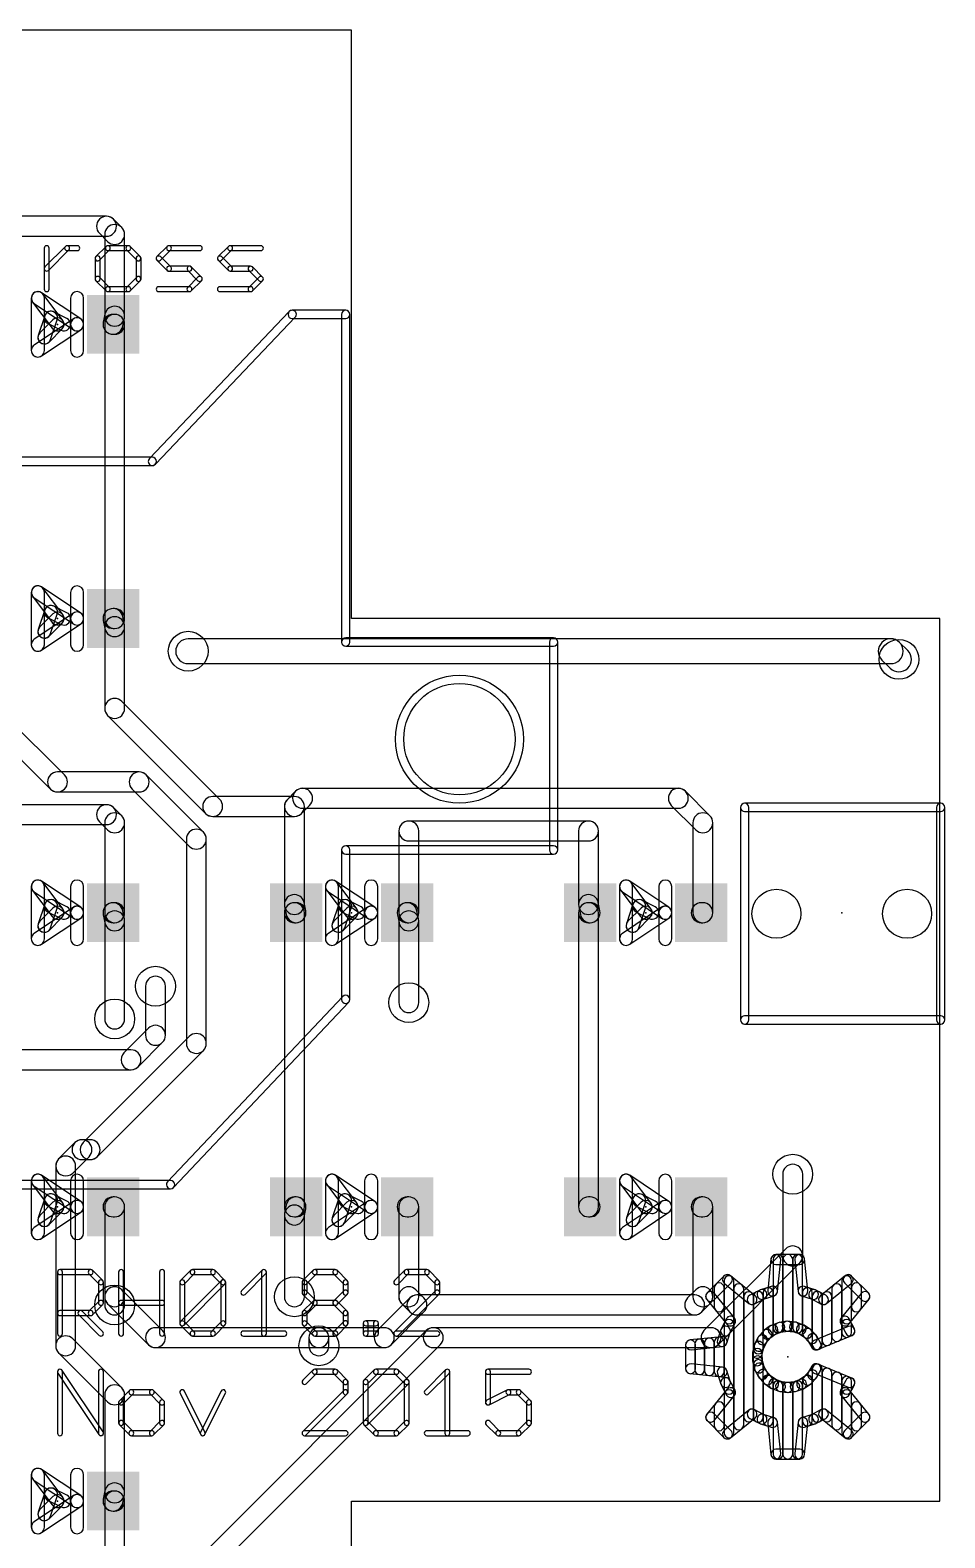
# Model space of a CAD drawing. Extents: x 1.5 to 33.1, y 0.5 to 50.
# Drawn here: x 19.08 to 33.08, y 26.94 to 50 of the extents above; entities that cross this region are included whole.
import ezdxf

# ---------------------------------------------------------------- set-up
doc = ezdxf.new("R2010")
doc.units = 0
for name, color, linetype in [('16', 175, 'CONTINUOUS'), ('18', 82, 'CONTINUOUS'), ('20', 7, 'CONTINUOUS'), ('21', 251, 'CONTINUOUS'), ('22', 2, 'CONTINUOUS'), ('23', 7, 'CONTINUOUS'), ('24', 7, 'CONTINUOUS'), ('25', 253, 'CONTINUOUS')]:
    doc.layers.add(name, color=color, linetype=linetype)

# ---------------------------------------------------------------- blocks, each defined once
blk = doc.blocks.new('RECT')
blk.add_solid([(-0.5, -0.5), (0.5, -0.5), (-0.5, 0.5), (0.5, 0.5)])
blk = doc.blocks.new('ROUNDV')
blk.add_circle((0, 0), 0.5)

msp = doc.modelspace()

# ---------------------------------------------------------------- linework, layer by layer
at = {"layer": '16'}
for points in [[(20.25, 47.1524), (16, 47.1524, 1), (16, 46.8476), (20.25, 46.8476, 1)], [(20.4828, 46.9828), (20.3578, 47.1078, 1), (20.1422, 46.8922), (20.2672, 46.7672, 1)], [(20.5274, 45.625), (20.5274, 46.875, 1), (20.2226, 46.875), (20.2226, 45.625, 1)], [(20.2256, 45.6549), (20.2006, 45.5299, 1), (20.4994, 45.4701), (20.5244, 45.5951, 1)], [(20.375, 45.6524), (20.35, 45.6524, 1), (20.35, 45.3476), (20.375, 45.3476, 1)], [(20.2226, 45.5), (20.2226, 41, 1), (20.5274, 41), (20.5274, 45.5, 1)], [(20.375, 41.1524), (20.35, 41.1524, 1), (20.35, 40.8476), (20.375, 40.8476, 1)], [(20.5244, 40.9049), (20.4994, 41.0299, 1), (20.2006, 40.9701), (20.2256, 40.8451, 1)], [(20.5274, 39.625), (20.5274, 40.875, 1), (20.2226, 40.875), (20.2226, 39.625, 1)], [(21.5, 40.3095), (32.25, 40.3095, 1), (32.25, 40.6905), (21.5, 40.6905, 1)], [(32.1153, 40.3653), (32.2403, 40.2403, 1), (32.5097, 40.5097), (32.3847, 40.6347, 1)], [(21.9828, 38.2328), (20.4828, 39.7328, 1), (20.2672, 39.5172), (21.7672, 38.0172, 1)], [(19.6078, 38.6078), (18.7328, 39.4828, 1), (18.5172, 39.2672), (19.3922, 38.3922, 1)], [(20.75, 38.6524), (19.5, 38.6524, 1), (19.5, 38.3476), (20.75, 38.3476, 1)], [(21.7328, 37.7328), (20.8578, 38.6078, 1), (20.6422, 38.3922), (21.5172, 37.5172, 1)], [(23.2328, 38.0172), (23.3578, 38.1422, 1), (23.1422, 38.3578), (23.0172, 38.2328, 1)], [(23.25, 38.0976), (29, 38.0976, 1), (29, 38.4024), (23.25, 38.4024, 1)], [(28.8922, 38.1422), (29.2672, 37.7672, 1), (29.4828, 37.9828), (29.1078, 38.3578, 1)], [(20.25, 38.1524), (16, 38.1524, 1), (16, 37.8476), (20.25, 37.8476, 1)], [(20.4828, 37.9828), (20.3578, 38.1078, 1), (20.1422, 37.8922), (20.2672, 37.7672, 1)], [(23.125, 38.2774), (21.875, 38.2774, 1), (21.875, 37.9726), (23.125, 37.9726, 1)], [(23.2774, 36.625), (23.2774, 38.125, 1), (22.9726, 38.125), (22.9726, 36.625, 1)], [(20.5274, 36.5), (20.5274, 37.875, 1), (20.2226, 37.875), (20.2226, 36.5, 1)], [(24.7226, 37.75), (24.7226, 36.5, 1), (25.0274, 36.5), (25.0274, 37.75, 1)], [(27.625, 37.9024), (24.875, 37.9024, 1), (24.875, 37.5976), (27.625, 37.5976, 1)], [(27.7774, 36.625), (27.7774, 37.75, 1), (27.4726, 37.75), (27.4726, 36.625, 1)], [(29.2226, 37.875), (29.2226, 36.5, 1), (29.5274, 36.5), (29.5274, 37.875, 1)], [(21.7774, 34.5), (21.7774, 37.625, 1), (21.4726, 37.625), (21.4726, 34.5, 1)], [(22.9756, 36.5951), (23.0006, 36.4701, 1), (23.2994, 36.5299), (23.2744, 36.6549, 1)], [(27.4756, 36.5951), (27.5006, 36.4701, 1), (27.7994, 36.5299), (27.7744, 36.6549, 1)], [(20.375, 36.6524), (20.35, 36.6524, 1), (20.35, 36.3476), (20.375, 36.3476, 1)], [(20.5244, 36.4049), (20.4994, 36.5299, 1), (20.2006, 36.4701), (20.2256, 36.3451, 1)], [(20.2226, 36.375), (20.2226, 34.875, 1), (20.5274, 34.875), (20.5274, 36.375, 1)], [(23.2774, 32), (23.2774, 36.5, 1), (22.9726, 36.5), (22.9726, 32, 1)], [(23.125, 36.3476), (23.15, 36.3476, 1), (23.15, 36.6524), (23.125, 36.6524, 1)], [(24.875, 36.6524), (24.85, 36.6524, 1), (24.85, 36.3476), (24.875, 36.3476, 1)], [(25.0244, 36.4049), (24.9994, 36.5299, 1), (24.7006, 36.4701), (24.7256, 36.3451, 1)], [(25.0274, 35.125), (25.0274, 36.375, 1), (24.7226, 36.375), (24.7226, 35.125, 1)], [(27.4726, 36.5), (27.4726, 32, 1), (27.7774, 32), (27.7774, 36.5, 1)], [(27.625, 36.3476), (27.65, 36.3476, 1), (27.65, 36.6524), (27.625, 36.6524, 1)], [(29.375, 36.6524), (29.35, 36.6524, 1), (29.35, 36.3476), (29.375, 36.3476, 1)], [(21.1524, 34.625), (21.1524, 35.375, 1), (20.8476, 35.375), (20.8476, 34.625, 1)], [(20.1078, 32.7672), (21.7328, 34.3922, 1), (21.5172, 34.6078), (19.8922, 32.9828, 1)], [(20.7328, 34.1422), (21.1078, 34.5172, 1), (20.8922, 34.7328), (20.5172, 34.3578, 1)], [(18.625, 34.0976), (20.625, 34.0976, 1), (20.625, 34.4024), (18.625, 34.4024, 1)], [(19.7328, 32.5172), (19.9828, 32.7672, 1), (19.7672, 32.9828), (19.5172, 32.7328, 1)], [(19.875, 32.7226), (20, 32.7226, 1), (20, 33.0274), (19.875, 33.0274, 1)], [(19.7774, 29.875), (19.7774, 32.625, 1), (19.4726, 32.625), (19.4726, 29.875, 1)], [(30.5976, 32.5), (30.5976, 31.25, 1), (30.9024, 31.25), (30.9024, 32.5, 1)], [(20.375, 32.1524), (20.35, 32.1524, 1), (20.35, 31.8476), (20.375, 31.8476, 1)], [(20.5274, 30.625), (20.5274, 32, 1), (20.2226, 32), (20.2226, 30.625, 1)], [(23.125, 31.8476), (23.15, 31.8476, 1), (23.15, 32.1524), (23.125, 32.1524, 1)], [(23.2744, 31.8451), (23.2994, 31.9701, 1), (23.0006, 32.0299), (22.9756, 31.9049, 1)], [(24.875, 32.1524), (24.85, 32.1524, 1), (24.85, 31.8476), (24.875, 31.8476, 1)], [(24.7226, 32), (24.7226, 30.625, 1), (25.0274, 30.625), (25.0274, 32, 1)], [(27.625, 31.8476), (27.65, 31.8476, 1), (27.65, 32.1524), (27.625, 32.1524, 1)], [(29.375, 32.1524), (29.35, 32.1524, 1), (29.35, 31.8476), (29.375, 31.8476, 1)], [(29.5274, 30.625), (29.5274, 32, 1), (29.2226, 32), (29.2226, 30.625, 1)], [(22.9726, 31.875), (22.9726, 30.625, 1), (23.2774, 30.625), (23.2774, 31.875, 1)], [(30.6422, 31.3578), (29.3922, 30.1078, 1), (29.6078, 29.8922), (30.8578, 31.1422, 1)], [(21.1078, 30.1078), (20.4828, 30.7328, 1), (20.2672, 30.5172), (20.8922, 29.8922, 1)], [(20.5274, 30.5), (20.5274, 30.625, 1), (20.2226, 30.625), (20.2226, 30.5, 1)], [(24.7672, 30.5172), (24.8922, 30.3922, 1), (25.1078, 30.6078), (24.9828, 30.7328, 1)], [(29.3578, 30.3922), (29.4828, 30.5172, 1), (29.2672, 30.7328), (29.1422, 30.6078, 1)], [(24.8922, 30.6078), (24.3922, 30.1078, 1), (24.6078, 29.8922), (25.1078, 30.3922, 1)], [(25, 30.3476), (29.25, 30.3476, 1), (29.25, 30.6524), (25, 30.6524, 1)], [(20.4828, 29.2328), (19.7328, 29.9828, 1), (19.5172, 29.7672), (20.2672, 29.0172, 1)], [(23.5, 30.1524), (21, 30.1524, 1), (21, 29.8476), (23.5, 29.8476, 1)], [(25.1422, 30.1078), (21.6422, 26.6078, 1), (21.8578, 26.3922), (25.3578, 29.8922, 1)], [(24.5, 30.1524), (23.5, 30.1524, 1), (23.5, 29.8476), (24.5, 29.8476, 1)], [(23.6524, 29.875), (23.6524, 30, 1), (23.3476, 30), (23.3476, 29.875, 1)], [(29.5, 30.1524), (25.25, 30.1524, 1), (25.25, 29.8476), (29.5, 29.8476, 1)], [(20.5274, 27.625), (20.5274, 29.125, 1), (20.2226, 29.125), (20.2226, 27.625, 1)], [(20.2256, 27.6549), (20.2006, 27.5299, 1), (20.4994, 27.4701), (20.5244, 27.5951, 1)], [(20.375, 27.6524), (20.35, 27.6524, 1), (20.35, 27.3476), (20.375, 27.3476, 1)], [(20.2226, 27.5), (20.2226, 25.875, 1), (20.5274, 25.875), (20.5274, 27.5, 1)]]:
    msp.add_lwpolyline(points, format="xyb", close=True, dxfattribs=at)
at = {"layer": '20'}
for p, q in [((24, 50), (10.5, 50)), ((24, 41), (24, 50)), ((33, 41), (24, 41)), ((33, 27.5), (33, 41)), ((24, 0.5), (24, 27.5)), ((24, 27.5), (33, 27.5))]:
    msp.add_line(p, q, dxfattribs=at)
for centre in [(30.5, 36.485), (32.5, 36.485)]:
    msp.add_circle(centre, 0.375, dxfattribs=at)
at = {"layer": '21'}
for points in [[(23.046, 45.6958), (20.906, 43.4478, 1), (20.998, 43.3602), (23.138, 45.6082, 1)], [(23.91, 45.7155), (23.092, 45.7155, 1), (23.092, 45.5885), (23.91, 45.5885, 1)], [(23.9735, 40.64), (23.9735, 45.652, 1), (23.8465, 45.652), (23.8465, 40.64, 1)], [(20.952, 43.4675), (14.202, 43.4675, 1), (14.202, 43.3405), (20.952, 43.3405, 1)], [(27.09, 40.7035), (23.91, 40.7035, 1), (23.91, 40.5765), (27.09, 40.5765, 1)], [(27.1535, 37.46), (27.1535, 40.64, 1), (27.0265, 40.64), (27.0265, 37.46, 1)], [(33.014, 38.1735), (30.014, 38.1735, 1), (30.014, 38.0465), (33.014, 38.0465, 1)], [(29.9505, 38.11), (29.9505, 34.86, 1), (30.0775, 34.86), (30.0775, 38.11, 1)], [(33.0775, 34.86), (33.0775, 38.11, 1), (32.9505, 38.11), (32.9505, 34.86, 1)], [(23.9735, 35.174), (23.9735, 37.46, 1), (23.8465, 37.46), (23.8465, 35.174, 1)], [(23.91, 37.3965), (27.09, 37.3965, 1), (27.09, 37.5235), (23.91, 37.5235, 1)], [(21.2761, 32.2964), (23.9561, 35.1304, 1), (23.8639, 35.2176), (21.1839, 32.3836, 1)], [(30.014, 34.7965), (33.014, 34.7965, 1), (33.014, 34.9235), (30.014, 34.9235, 1)], [(13.424, 32.2765), (21.23, 32.2765, 1), (21.23, 32.4035), (13.424, 32.4035, 1)], [(30.4172, 31.203), (30.368, 30.7191, 1), (30.5172, 30.7039), (30.5664, 31.1878, 1)], [(30.8574, 31.2704), (30.4918, 31.2704, 1), (30.4918, 31.1204), (30.8574, 31.1204, 1)], [(30.5996, 30.1477), (30.5996, 31.1954, 1), (30.4496, 31.1954), (30.4496, 30.1477, 1)], [(30.7496, 30.1741), (30.7496, 31.1954, 1), (30.5996, 31.1954), (30.5996, 30.1741, 1)], [(30.8996, 30.1471), (30.8996, 31.1954, 1), (30.7496, 31.1954), (30.7496, 30.1471, 1)], [(30.9812, 30.7191), (30.932, 31.203, 1), (30.7828, 31.1878), (30.832, 30.7039, 1)], [(29.6981, 30.9416), (29.4396, 30.6831, 1), (29.5456, 30.5771), (29.8041, 30.8356, 1)], [(30.1755, 30.6393), (29.7985, 30.9467, 1), (29.7037, 30.8305), (30.0807, 30.5231, 1)], [(29.8496, 30.2843), (29.8496, 30.8694, 1), (29.6996, 30.8694), (29.6996, 30.2843, 1)], [(31.5507, 30.9467), (31.1737, 30.6393, 1), (31.2685, 30.5231), (31.6455, 30.8305, 1)], [(31.6496, 30.2843), (31.6496, 30.8694, 1), (31.4996, 30.8694), (31.4996, 30.2843, 1)], [(31.9096, 30.6831), (31.6511, 30.9416, 1), (31.5451, 30.8356), (31.8036, 30.5771, 1)], [(29.4345, 30.5827), (29.7419, 30.2057, 1), (29.8581, 30.3005), (29.5507, 30.6775, 1)], [(29.6996, 30.4682), (29.6996, 30.7621, 1), (29.5496, 30.7621), (29.5496, 30.4682, 1)], [(29.9996, 28.6661), (29.9996, 30.7471, 1), (29.8496, 30.7471), (29.8496, 28.6661, 1)], [(30.1496, 28.7884), (30.1496, 30.6248, 1), (29.9996, 30.6248), (29.9996, 28.7884, 1)], [(30.2456, 30.7261), (30.0938, 30.6479, 1), (30.1624, 30.5145), (30.3143, 30.5927, 1)], [(30.2996, 29.8255), (30.2996, 30.6309, 1), (30.1496, 30.6309), (30.1496, 29.8255, 1)], [(30.4197, 30.7829), (30.2571, 30.7308, 1), (30.3028, 30.588), (30.4655, 30.6401, 1)], [(30.4496, 30.064), (30.4496, 30.6897, 1), (30.2996, 30.6897), (30.2996, 30.064, 1)], [(31.0921, 30.7308), (30.9295, 30.7829, 1), (30.8837, 30.6401), (31.0464, 30.588, 1)], [(31.0496, 30.0665), (31.0496, 30.6897, 1), (30.8996, 30.6897), (30.8996, 30.0665, 1)], [(31.2554, 30.6479), (31.1036, 30.7261, 1), (31.0349, 30.5927), (31.1868, 30.5145, 1)], [(31.1996, 29.893), (31.1996, 30.6309, 1), (31.0496, 30.6309), (31.0496, 29.893, 1)], [(31.3496, 29.9551), (31.3496, 30.6248, 1), (31.1996, 30.6248), (31.1996, 29.9551, 1)], [(31.4996, 30.0173), (31.4996, 30.7471, 1), (31.3496, 30.7471), (31.3496, 30.0173, 1)], [(31.6073, 30.2057), (31.9147, 30.5827, 1), (31.7985, 30.6775), (31.4911, 30.3005, 1)], [(31.7996, 30.4682), (31.7996, 30.7621, 1), (31.6496, 30.7621), (31.6496, 30.4682, 1)], [(29.7333, 30.2874), (29.6551, 30.1356, 1), (29.7885, 30.0669), (29.8667, 30.2188, 1)], [(29.8496, 29.2094), (29.8496, 30.2038, 1), (29.6996, 30.2038), (29.6996, 29.2094, 1)], [(30.4772, 30.0479), (30.5813, 30.0897, 1), (30.5254, 30.2289), (30.4213, 30.187, 1)], [(30.564, 30.085), (30.675, 30.1009, 1), (30.6538, 30.2494), (30.5427, 30.2335, 1)], [(30.6571, 30.1005), (30.7687, 30.0895, 1), (30.7834, 30.2388), (30.6718, 30.2498, 1)], [(30.7512, 30.0934), (30.8571, 30.0562, 1), (30.9068, 30.1977), (30.801, 30.2349, 1)], [(31.6941, 30.1356), (31.6159, 30.2874, 1), (31.4825, 30.2188), (31.5607, 30.067, 1)], [(31.6496, 30.0794), (31.6496, 30.2038, 1), (31.4996, 30.2038), (31.4996, 30.0794, 1)], [(29.6621, 30.0132), (29.1782, 29.964, 1), (29.1934, 29.8148), (29.6773, 29.864, 1)], [(29.5496, 29.4944), (29.5496, 29.9188, 1), (29.3996, 29.9188), (29.3996, 29.4944, 1)], [(29.6996, 29.4792), (29.6996, 29.934, 1), (29.5496, 29.934), (29.5496, 29.4792, 1)], [(29.6504, 30.1241), (29.5983, 29.9615, 1), (29.7411, 29.9157), (29.7932, 30.0784, 1)], [(30.3011, 29.8329), (30.3519, 29.933, 1), (30.2181, 30.0008), (30.1673, 29.9007, 1)], [(30.3419, 29.9181), (30.4149, 30.0033, 1), (30.3011, 30.1009), (30.228, 30.0158, 1)], [(30.4017, 29.9911), (30.4929, 30.0565, 1), (30.4055, 30.1784), (30.3143, 30.113, 1)], [(30.841, 30.0641), (30.9349, 30.0028, 1), (31.0169, 30.1285), (30.9229, 30.1898, 1)], [(30.9212, 30.0144), (30.9979, 29.9325, 1), (31.1074, 30.035), (31.0307, 30.1169, 1)], [(30.9873, 29.947), (31.0424, 29.8492, 1), (31.173, 29.9228), (31.118, 30.0206, 1)], [(31.1364, 29.8167), (31.6561, 30.032, 1), (31.5987, 30.1706), (31.079, 29.9553, 1)], [(29.1108, 29.8894), (29.1108, 29.5238, 1), (29.2608, 29.5238), (29.2608, 29.8894, 1)], [(29.3996, 29.5097), (29.3996, 29.9035, 1), (29.2496, 29.9035), (29.2496, 29.5097, 1)], [(30.2818, 29.7405), (30.3073, 29.8498, 1), (30.1612, 29.8839), (30.1357, 29.7746, 1)], [(30.285, 29.6462), (30.2838, 29.7584, 1), (30.1338, 29.7568), (30.135, 29.6446, 1)], [(29.1782, 29.4492), (29.6621, 29.4, 1), (29.6773, 29.5492), (29.1934, 29.5984, 1)], [(29.5983, 29.4517), (29.6504, 29.2891, 1), (29.7932, 29.3348), (29.7411, 29.4975, 1)], [(30.3105, 29.5553), (30.2826, 29.664, 1), (30.1373, 29.6268), (30.1652, 29.5181, 1)], [(30.2996, 28.7823), (30.2996, 29.5883, 1), (30.1496, 29.5883), (30.1496, 28.7823, 1)], [(30.3569, 29.4731), (30.304, 29.572, 1), (30.1717, 29.5013), (30.2246, 29.4024, 1)], [(31.0423, 29.5638), (30.9884, 29.4677, 1), (31.1193, 29.3944), (31.1731, 29.4906, 1)], [(31.6561, 29.3812), (31.1364, 29.5965, 1), (31.079, 29.4579), (31.5987, 29.2426, 1)], [(31.1996, 28.7823), (31.1996, 29.5202, 1), (31.0496, 29.5202), (31.0496, 28.7823, 1)], [(31.3496, 28.7884), (31.3496, 29.4581, 1), (31.1996, 29.4581), (31.1996, 28.7884, 1)], [(29.6551, 29.2776), (29.7333, 29.1258, 1), (29.8667, 29.1944), (29.7885, 29.3463, 1)], [(30.4215, 29.4042), (30.3466, 29.4878, 1), (30.2349, 29.3877), (30.3097, 29.3041, 1)], [(30.5006, 29.3527), (30.408, 29.4161, 1), (30.3232, 29.2923), (30.4158, 29.2289, 1)], [(30.4496, 28.7235), (30.4496, 29.348, 1), (30.2996, 29.348), (30.2996, 28.7235, 1)], [(30.5896, 29.3214), (30.4846, 29.361, 1), (30.4318, 29.2206), (30.5368, 29.1811, 1)], [(30.5996, 28.2178), (30.5996, 29.2658, 1), (30.4496, 29.2658), (30.4496, 28.2178, 1)], [(30.6836, 29.3123), (30.5722, 29.3257, 1), (30.5542, 29.1768), (30.6656, 29.1633, 1)], [(30.7752, 29.3252), (30.6658, 29.3123, 1), (30.6834, 29.1633), (30.7928, 29.1763, 1)], [(30.7496, 28.2178), (30.7496, 29.2378, 1), (30.5996, 29.2378), (30.5996, 28.2178, 1)], [(30.8615, 29.3592), (30.7581, 29.3211, 1), (30.81, 29.1804), (30.9134, 29.2185, 1)], [(30.8996, 28.2178), (30.8996, 29.2657, 1), (30.7496, 29.2657), (30.7496, 28.2178, 1)], [(30.9374, 29.4125), (30.8458, 29.3512, 1), (30.9291, 29.2265), (31.0207, 29.2878, 1)], [(31.0496, 28.7235), (31.0496, 29.3471, 1), (30.8996, 29.3471), (30.8996, 28.7235, 1)], [(30.9988, 29.4819), (30.924, 29.401, 1), (31.0341, 29.2992), (31.1089, 29.3801, 1)], [(31.4996, 28.6661), (31.4996, 29.3959, 1), (31.3496, 29.3959), (31.3496, 28.6661, 1)], [(31.6159, 29.1258), (31.6941, 29.2776, 1), (31.5607, 29.3462), (31.4825, 29.1944, 1)], [(31.6496, 29.2094), (31.6496, 29.3338, 1), (31.4996, 29.3338), (31.4996, 29.2094, 1)], [(29.7419, 29.2075), (29.4345, 28.8305, 1), (29.5507, 28.7357), (29.8581, 29.1127, 1)], [(29.8496, 28.5438), (29.8496, 29.1289, 1), (29.6996, 29.1289), (29.6996, 28.5438, 1)], [(31.9147, 28.8305), (31.6073, 29.2075, 1), (31.4911, 29.1127), (31.7985, 28.7357, 1)], [(31.6496, 28.5438), (31.6496, 29.1289, 1), (31.4996, 29.1289), (31.4996, 28.5438, 1)], [(29.4396, 28.7301), (29.6981, 28.4716, 1), (29.8041, 28.5776), (29.5456, 28.8361, 1)], [(29.6996, 28.6511), (29.6996, 28.945, 1), (29.5496, 28.945), (29.5496, 28.6511, 1)], [(29.7985, 28.4665), (30.1755, 28.7739, 1), (30.0807, 28.8901), (29.7037, 28.5827, 1)], [(30.0938, 28.7653), (30.2456, 28.6871, 1), (30.3143, 28.8205), (30.1624, 28.8987, 1)], [(30.2571, 28.6824), (30.4197, 28.6303, 1), (30.4655, 28.7731), (30.3028, 28.8252, 1)], [(30.9295, 28.6303), (31.0921, 28.6824, 1), (31.0464, 28.8252), (30.8837, 28.7731, 1)], [(31.1036, 28.6871), (31.2554, 28.7653, 1), (31.1868, 28.8987), (31.0349, 28.8205, 1)], [(31.1737, 28.7739), (31.5507, 28.4665, 1), (31.6455, 28.5827), (31.2685, 28.8901, 1)], [(31.6511, 28.4716), (31.9096, 28.7301, 1), (31.8036, 28.8361), (31.5451, 28.5776, 1)], [(31.7996, 28.6511), (31.7996, 28.945, 1), (31.6496, 28.945), (31.6496, 28.6511, 1)], [(30.368, 28.6941), (30.4172, 28.2102, 1), (30.5664, 28.2254), (30.5172, 28.7093, 1)], [(30.932, 28.2102), (30.9812, 28.6941, 1), (30.832, 28.7093), (30.7828, 28.2254, 1)], [(30.4918, 28.1428), (30.8574, 28.1428, 1), (30.8574, 28.2928), (30.4918, 28.2928, 1)]]:
    msp.add_lwpolyline(points, format="xyb", close=True, dxfattribs=at)
for radius in [0.9793, 0.8523]:
    msp.add_circle((25.65, 39.154), radius, dxfattribs=at)
at = {"layer": '22'}
for points in [[(19.8555, 45.5832), (19.2555, 45.9832, 1), (19.1445, 45.8168), (19.7445, 45.4168, 1)], [(19.3, 45.1), (19.3, 45.9, 1), (19.1, 45.9), (19.1, 45.1, 1)], [(19.12, 45.84), (19.42, 45.44, 1), (19.58, 45.56), (19.28, 45.96, 1)], [(19.7, 45.9), (19.7, 45.5, 1), (19.9, 45.5), (19.9, 45.9, 1)], [(19.3949, 45.2684), (19.4949, 45.5684, 1), (19.3051, 45.6316), (19.2051, 45.3316, 1)], [(19.3553, 45.5106), (19.5553, 45.4106, 1), (19.6447, 45.5894), (19.4447, 45.6894, 1)], [(19.7445, 45.5832), (19.1445, 45.1832, 1), (19.2555, 45.0168), (19.8555, 45.4168, 1)], [(19.4293, 45.5707), (19.2293, 45.3707, 1), (19.3707, 45.2293), (19.5707, 45.4293, 1)], [(19.7, 45.5), (19.7, 45.1, 1), (19.9, 45.1), (19.9, 45.5, 1)], [(19.8555, 41.0832), (19.2555, 41.4832, 1), (19.1445, 41.3168), (19.7445, 40.9168, 1)], [(19.3, 40.6), (19.3, 41.4, 1), (19.1, 41.4), (19.1, 40.6, 1)], [(19.12, 41.34), (19.42, 40.94, 1), (19.58, 41.06), (19.28, 41.46, 1)], [(19.7, 41.4), (19.7, 41, 1), (19.9, 41), (19.9, 41.4, 1)], [(19.7445, 41.0832), (19.1445, 40.6832, 1), (19.2555, 40.5168), (19.8555, 40.9168, 1)], [(19.3949, 40.7684), (19.4949, 41.0684, 1), (19.3051, 41.1316), (19.2051, 40.8316, 1)], [(19.4293, 41.0707), (19.2293, 40.8707, 1), (19.3707, 40.7293), (19.5707, 40.9293, 1)], [(19.3553, 41.0106), (19.5553, 40.9106, 1), (19.6447, 41.0894), (19.4447, 41.1894, 1)], [(19.7, 41), (19.7, 40.6, 1), (19.9, 40.6), (19.9, 41, 1)], [(19.8555, 36.5832), (19.2555, 36.9832, 1), (19.1445, 36.8168), (19.7445, 36.4168, 1)], [(19.3, 36.1), (19.3, 36.9, 1), (19.1, 36.9), (19.1, 36.1, 1)], [(19.12, 36.84), (19.42, 36.44, 1), (19.58, 36.56), (19.28, 36.96, 1)], [(19.7, 36.9), (19.7, 36.5, 1), (19.9, 36.5), (19.9, 36.9, 1)], [(24.3555, 36.5832), (23.7555, 36.9832, 1), (23.6445, 36.8168), (24.2445, 36.4168, 1)], [(23.8, 36.1), (23.8, 36.9, 1), (23.6, 36.9), (23.6, 36.1, 1)], [(23.62, 36.84), (23.92, 36.44, 1), (24.08, 36.56), (23.78, 36.96, 1)], [(24.2, 36.9), (24.2, 36.5, 1), (24.4, 36.5), (24.4, 36.9, 1)], [(28.8555, 36.5832), (28.2555, 36.9832, 1), (28.1445, 36.8168), (28.7445, 36.4168, 1)], [(28.3, 36.1), (28.3, 36.9, 1), (28.1, 36.9), (28.1, 36.1, 1)], [(28.12, 36.84), (28.42, 36.44, 1), (28.58, 36.56), (28.28, 36.96, 1)], [(28.7, 36.9), (28.7, 36.5, 1), (28.9, 36.5), (28.9, 36.9, 1)], [(19.3949, 36.2684), (19.4949, 36.5684, 1), (19.3051, 36.6316), (19.2051, 36.3316, 1)], [(19.3553, 36.5106), (19.5553, 36.4106, 1), (19.6447, 36.5894), (19.4447, 36.6894, 1)], [(23.8949, 36.2684), (23.9949, 36.5684, 1), (23.8051, 36.6316), (23.7051, 36.3316, 1)], [(23.8553, 36.5106), (24.0553, 36.4106, 1), (24.1447, 36.5894), (23.9447, 36.6894, 1)], [(28.3949, 36.2684), (28.4949, 36.5684, 1), (28.3051, 36.6316), (28.2051, 36.3316, 1)], [(28.3553, 36.5106), (28.5553, 36.4106, 1), (28.6447, 36.5894), (28.4447, 36.6894, 1)], [(19.7445, 36.5832), (19.1445, 36.1832, 1), (19.2555, 36.0168), (19.8555, 36.4168, 1)], [(19.4293, 36.5707), (19.2293, 36.3707, 1), (19.3707, 36.2293), (19.5707, 36.4293, 1)], [(19.7, 36.5), (19.7, 36.1, 1), (19.9, 36.1), (19.9, 36.5, 1)], [(24.2445, 36.5832), (23.6445, 36.1832, 1), (23.7555, 36.0168), (24.3555, 36.4168, 1)], [(23.9293, 36.5707), (23.7293, 36.3707, 1), (23.8707, 36.2293), (24.0707, 36.4293, 1)], [(24.2, 36.5), (24.2, 36.1, 1), (24.4, 36.1), (24.4, 36.5, 1)], [(28.7445, 36.5832), (28.1445, 36.1832, 1), (28.2555, 36.0168), (28.8555, 36.4168, 1)], [(28.4293, 36.5707), (28.2293, 36.3707, 1), (28.3707, 36.2293), (28.5707, 36.4293, 1)], [(28.7, 36.5), (28.7, 36.1, 1), (28.9, 36.1), (28.9, 36.5, 1)], [(19.8555, 32.0832), (19.2555, 32.4832, 1), (19.1445, 32.3168), (19.7445, 31.9168, 1)], [(19.3, 31.6), (19.3, 32.4, 1), (19.1, 32.4), (19.1, 31.6, 1)], [(19.12, 32.34), (19.42, 31.94, 1), (19.58, 32.06), (19.28, 32.46, 1)], [(19.7, 32.4), (19.7, 32, 1), (19.9, 32), (19.9, 32.4, 1)], [(24.3555, 32.0832), (23.7555, 32.4832, 1), (23.6445, 32.3168), (24.2445, 31.9168, 1)], [(23.8, 31.6), (23.8, 32.4, 1), (23.6, 32.4), (23.6, 31.6, 1)], [(23.62, 32.34), (23.92, 31.94, 1), (24.08, 32.06), (23.78, 32.46, 1)], [(24.2, 32.4), (24.2, 32, 1), (24.4, 32), (24.4, 32.4, 1)], [(28.8555, 32.0832), (28.2555, 32.4832, 1), (28.1445, 32.3168), (28.7445, 31.9168, 1)], [(28.3, 31.6), (28.3, 32.4, 1), (28.1, 32.4), (28.1, 31.6, 1)], [(28.12, 32.34), (28.42, 31.94, 1), (28.58, 32.06), (28.28, 32.46, 1)], [(28.7, 32.4), (28.7, 32, 1), (28.9, 32), (28.9, 32.4, 1)], [(19.7445, 32.0832), (19.1445, 31.6832, 1), (19.2555, 31.5168), (19.8555, 31.9168, 1)], [(19.3949, 31.7684), (19.4949, 32.0684, 1), (19.3051, 32.1316), (19.2051, 31.8316, 1)], [(19.4293, 32.0707), (19.2293, 31.8707, 1), (19.3707, 31.7293), (19.5707, 31.9293, 1)], [(19.3553, 32.0106), (19.5553, 31.9106, 1), (19.6447, 32.0894), (19.4447, 32.1894, 1)], [(19.7, 32), (19.7, 31.6, 1), (19.9, 31.6), (19.9, 32, 1)], [(24.2445, 32.0832), (23.6445, 31.6832, 1), (23.7555, 31.5168), (24.3555, 31.9168, 1)], [(23.8949, 31.7684), (23.9949, 32.0684, 1), (23.8051, 32.1316), (23.7051, 31.8316, 1)], [(23.9293, 32.0707), (23.7293, 31.8707, 1), (23.8707, 31.7293), (24.0707, 31.9293, 1)], [(23.8553, 32.0106), (24.0553, 31.9106, 1), (24.1447, 32.0894), (23.9447, 32.1894, 1)], [(24.2, 32), (24.2, 31.6, 1), (24.4, 31.6), (24.4, 32, 1)], [(28.7445, 32.0832), (28.1445, 31.6832, 1), (28.2555, 31.5168), (28.8555, 31.9168, 1)], [(28.3949, 31.7684), (28.4949, 32.0684, 1), (28.3051, 32.1316), (28.2051, 31.8316, 1)], [(28.4293, 32.0707), (28.2293, 31.8707, 1), (28.3707, 31.7293), (28.5707, 31.9293, 1)], [(28.3553, 32.0106), (28.5553, 31.9106, 1), (28.6447, 32.0894), (28.4447, 32.1894, 1)], [(28.7, 32), (28.7, 31.6, 1), (28.9, 31.6), (28.9, 32, 1)], [(19.8555, 27.5832), (19.2555, 27.9832, 1), (19.1445, 27.8168), (19.7445, 27.4168, 1)], [(19.3, 27.1), (19.3, 27.9, 1), (19.1, 27.9), (19.1, 27.1, 1)], [(19.12, 27.84), (19.42, 27.44, 1), (19.58, 27.56), (19.28, 27.96, 1)], [(19.7, 27.9), (19.7, 27.5, 1), (19.9, 27.5), (19.9, 27.9, 1)], [(19.3949, 27.2684), (19.4949, 27.5684, 1), (19.3051, 27.6316), (19.2051, 27.3316, 1)], [(19.3553, 27.5106), (19.5553, 27.4106, 1), (19.6447, 27.5894), (19.4447, 27.6894, 1)], [(19.7445, 27.5832), (19.1445, 27.1832, 1), (19.2555, 27.0168), (19.8555, 27.4168, 1)], [(19.4293, 27.5707), (19.2293, 27.3707, 1), (19.3707, 27.2293), (19.5707, 27.4293, 1)], [(19.7, 27.5), (19.7, 27.1, 1), (19.9, 27.1), (19.9, 27.5, 1)]]:
    msp.add_lwpolyline(points, format="xyb", close=True, dxfattribs=at)
at = {"layer": '23'}
for p in [(31.5, 36.5), (30.6746, 29.7066)]:
    msp.add_point(p, dxfattribs=at)
at = {"layer": '24'}
for p in [(19.5, 45.5), (19.5, 41), (19.5, 36.5), (24, 36.5), (28.5, 36.5), (19.5, 32), (24, 32), (28.5, 32), (19.5, 27.5)]:
    msp.add_point(p, dxfattribs=at)
at = {"layer": '25'}
for points in [[(19.361, 46.3247), (19.6746, 46.6382, 1), (19.6207, 46.6921), (19.3071, 46.3786, 1)], [(19.3722, 46.0381), (19.3722, 46.6652, 1), (19.296, 46.6652), (19.296, 46.0381, 1)], [(19.6476, 46.6271), (19.8044, 46.6271, 1), (19.8044, 46.7033), (19.6476, 46.7033, 1)], [(20.2435, 46.6921), (20.0867, 46.5353, 1), (20.1406, 46.4815), (20.2974, 46.6382, 1)], [(20.584, 46.7033), (20.2705, 46.7033, 1), (20.2705, 46.6271), (20.584, 46.6271, 1)], [(20.7677, 46.5353), (20.6109, 46.6921, 1), (20.557, 46.6382), (20.7138, 46.4815, 1)], [(21.0761, 46.4815), (21.2329, 46.6382, 1), (21.179, 46.6921), (21.0223, 46.5353, 1)], [(21.206, 46.6271), (21.6763, 46.6271, 1), (21.6763, 46.7033), (21.206, 46.7033, 1)], [(22.0117, 46.4815), (22.1684, 46.6382, 1), (22.1145, 46.6921), (21.9578, 46.5353, 1)], [(22.1415, 46.6271), (22.6118, 46.6271, 1), (22.6118, 46.7033), (22.1415, 46.7033, 1)], [(20.0756, 46.5084), (20.0756, 46.1949, 1), (20.1518, 46.1949), (20.1518, 46.5084, 1)], [(20.7789, 46.1949), (20.7789, 46.5084, 1), (20.7027, 46.5084), (20.7027, 46.1949, 1)], [(21.2329, 46.3786), (21.0761, 46.5353, 1), (21.0223, 46.4815), (21.179, 46.3247, 1)], [(21.5195, 46.3897), (21.206, 46.3897, 1), (21.206, 46.3135), (21.5195, 46.3135, 1)], [(21.7032, 46.2218), (21.5464, 46.3786, 1), (21.4926, 46.3247), (21.6493, 46.1679, 1)], [(22.1684, 46.3786), (22.0117, 46.5353, 1), (21.9578, 46.4815), (22.1145, 46.3247, 1)], [(22.455, 46.3897), (22.1415, 46.3897, 1), (22.1415, 46.3135), (22.455, 46.3135, 1)], [(22.6387, 46.2218), (22.482, 46.3786, 1), (22.4281, 46.3247), (22.5848, 46.1679, 1)], [(20.0867, 46.1679), (20.2435, 46.0112, 1), (20.2974, 46.065), (20.1406, 46.2218, 1)], [(20.6109, 46.0112), (20.7677, 46.1679, 1), (20.7138, 46.2218), (20.557, 46.065, 1)], [(21.5464, 46.0112), (21.7032, 46.1679, 1), (21.6493, 46.2218), (21.4926, 46.065, 1)], [(22.482, 46.0112), (22.6387, 46.1679, 1), (22.5849, 46.2218), (22.4281, 46.065, 1)], [(20.2705, 46), (20.584, 46, 1), (20.584, 46.0762), (20.2705, 46.0762, 1)], [(21.0492, 46), (21.5195, 46, 1), (21.5195, 46.0762), (21.0492, 46.0762, 1)], [(21.9847, 46), (22.455, 46, 1), (22.455, 46.0762), (21.9847, 46.0762, 1)], [(19.5762, 30.0621), (19.5762, 31.0027, 1), (19.5, 31.0027), (19.5, 30.0621, 1)], [(19.5381, 30.9646), (20.0084, 30.9646, 1), (20.0084, 31.0408), (19.5381, 31.0408, 1)], [(19.9815, 30.9758), (20.1382, 30.819, 1), (20.1921, 30.8729), (20.0353, 31.0296, 1)], [(20.5117, 30.0621), (20.5117, 31.0027, 1), (20.4355, 31.0027), (20.4355, 30.0621, 1)], [(21.0626, 31.0027), (21.0626, 30.0621, 1), (21.1388, 30.0621), (21.1388, 31.0027, 1)], [(21.4361, 30.819), (21.5928, 30.9758, 1), (21.539, 31.0296), (21.3822, 30.8729, 1)], [(21.5659, 30.9646), (21.8794, 30.9646, 1), (21.8794, 31.0408), (21.5659, 31.0408, 1)], [(21.8525, 30.9758), (22.0093, 30.819, 1), (22.0631, 30.8729), (21.9064, 31.0296, 1)], [(22.3716, 30.6622), (22.6851, 30.9758, 1), (22.6312, 31.0296), (22.3177, 30.7161, 1)], [(22.6201, 31.0027), (22.6201, 30.0621, 1), (22.6963, 30.0621), (22.6963, 31.0027, 1)], [(23.3071, 30.819), (23.4639, 30.9758, 1), (23.41, 31.0296), (23.2532, 30.8729, 1)], [(23.4369, 30.9646), (23.7505, 30.9646, 1), (23.7505, 31.0408), (23.4369, 31.0408, 1)], [(23.7235, 30.9758), (23.8803, 30.819, 1), (23.9342, 30.8729), (23.7774, 31.0296, 1)], [(24.8133, 31.0296), (24.6565, 30.8729, 1), (24.7104, 30.819), (24.8672, 30.9758, 1)], [(25.1538, 31.0408), (24.8402, 31.0408, 1), (24.8402, 30.9646), (25.1538, 30.9646, 1)], [(25.3375, 30.8729), (25.1807, 31.0296, 1), (25.1268, 30.9758), (25.2836, 30.819, 1)], [(20.1271, 30.8459), (20.1271, 30.5324, 1), (20.2033, 30.5324), (20.2033, 30.8459, 1)], [(21.4472, 30.2189), (21.4472, 30.8459, 1), (21.371, 30.8459), (21.371, 30.2189, 1)], [(21.4361, 30.1919), (22.0631, 30.819, 1), (22.0093, 30.8729), (21.3822, 30.2458, 1)], [(21.9981, 30.8459), (21.9981, 30.2189, 1), (22.0743, 30.2189), (22.0743, 30.8459, 1)], [(23.4639, 30.5593), (23.3071, 30.7161, 1), (23.2532, 30.6622), (23.41, 30.5055, 1)], [(23.3183, 30.6892), (23.3183, 30.8459, 1), (23.2421, 30.8459), (23.2421, 30.6892, 1)], [(23.8803, 30.7161), (23.7235, 30.5593, 1), (23.7774, 30.5055), (23.9342, 30.6622, 1)], [(23.8691, 30.8459), (23.8691, 30.6892, 1), (23.9453, 30.6892), (23.9453, 30.8459, 1)], [(24.7104, 30.0352), (25.3375, 30.6622, 1), (25.2836, 30.7161), (24.6565, 30.089, 1)], [(25.3486, 30.6892), (25.3486, 30.8459, 1), (25.2724, 30.8459), (25.2724, 30.6892, 1)], [(20.1382, 30.5593), (19.9815, 30.4026, 1), (20.0353, 30.3487), (20.1921, 30.5055, 1)], [(20.4736, 30.4943), (21.1007, 30.4943, 1), (21.1007, 30.5705), (20.4736, 30.5705, 1)], [(23.3071, 30.3487), (23.4639, 30.5055, 1), (23.41, 30.5593), (23.2532, 30.4026, 1)], [(23.4369, 30.4943), (23.7505, 30.4943, 1), (23.7505, 30.5705), (23.4369, 30.5705, 1)], [(23.7235, 30.5055), (23.8803, 30.3487, 1), (23.9342, 30.4026), (23.7774, 30.5593, 1)], [(20.0084, 30.4137), (19.5381, 30.4137, 1), (19.5381, 30.3375), (20.0084, 30.3375, 1)], [(19.8247, 30.3487), (20.1382, 30.0352, 1), (20.1921, 30.089), (19.8786, 30.4026, 1)], [(21.5928, 30.089), (21.4361, 30.2458, 1), (21.3822, 30.1919), (21.539, 30.0352, 1)], [(22.0093, 30.2458), (21.8525, 30.089, 1), (21.9064, 30.0352), (22.0631, 30.1919, 1)], [(23.4639, 30.089), (23.3071, 30.2458, 1), (23.2532, 30.1919), (23.41, 30.0352, 1)], [(23.3183, 30.2189), (23.3183, 30.3756, 1), (23.2421, 30.3756), (23.2421, 30.2189, 1)], [(23.8803, 30.2458), (23.7235, 30.089, 1), (23.7774, 30.0352), (23.9342, 30.1919, 1)], [(23.8691, 30.3756), (23.8691, 30.2189, 1), (23.9453, 30.2189), (23.9453, 30.3756, 1)], [(24.2538, 30.0621), (24.2538, 30.2189, 1), (24.1776, 30.2189), (24.1776, 30.0621, 1)], [(24.2157, 30.1808), (24.3725, 30.1808, 1), (24.3725, 30.257), (24.2157, 30.257, 1)], [(24.3344, 30.2189), (24.3344, 30.0621, 1), (24.4106, 30.0621), (24.4106, 30.2189, 1)], [(21.8794, 30.1002), (21.5659, 30.1002, 1), (21.5659, 30.024), (21.8794, 30.024, 1)], [(22.3447, 30.024), (22.9717, 30.024, 1), (22.9717, 30.1002), (22.3447, 30.1002, 1)], [(23.7505, 30.1002), (23.4369, 30.1002, 1), (23.4369, 30.024), (23.7505, 30.024, 1)], [(24.3725, 30.1002), (24.2157, 30.1002, 1), (24.2157, 30.024), (24.3725, 30.024, 1)], [(25.3105, 30.1002), (24.6835, 30.1002, 1), (24.6835, 30.024), (25.3105, 30.024, 1)], [(19.5762, 28.5381), (19.5762, 29.4787, 1), (19.5, 29.4787), (19.5, 28.5381, 1)], [(19.5064, 29.4576), (20.1335, 28.517, 1), (20.1969, 28.5592), (19.5698, 29.4998, 1)], [(20.2033, 28.5381), (20.2033, 29.4787, 1), (20.1271, 29.4787), (20.1271, 28.5381, 1)], [(23.41, 29.5056), (23.2532, 29.3489, 1), (23.3071, 29.295), (23.4639, 29.4518, 1)], [(23.7505, 29.5168), (23.4369, 29.5168, 1), (23.4369, 29.4406), (23.7505, 29.4406, 1)], [(23.9342, 29.3489), (23.7774, 29.5056, 1), (23.7235, 29.4518), (23.8803, 29.295, 1)], [(23.9453, 29.1652), (23.9453, 29.3219, 1), (23.8691, 29.3219), (23.8691, 29.1652, 1)], [(24.2426, 29.295), (24.3994, 29.4518, 1), (24.3455, 29.5056), (24.1888, 29.3489, 1)], [(24.2426, 28.6679), (24.8697, 29.295, 1), (24.8158, 29.3489), (24.1888, 28.7218, 1)], [(24.2538, 28.6949), (24.2538, 29.3219, 1), (24.1776, 29.3219), (24.1776, 28.6949, 1)], [(24.3725, 29.4406), (24.686, 29.4406, 1), (24.686, 29.5168), (24.3725, 29.5168, 1)], [(24.6591, 29.4518), (24.8158, 29.295, 1), (24.8697, 29.3489), (24.7129, 29.5056, 1)], [(24.8047, 29.3219), (24.8047, 28.6949, 1), (24.8809, 28.6949), (24.8809, 29.3219, 1)], [(25.1782, 29.1382), (25.4917, 29.4518, 1), (25.4378, 29.5056), (25.1243, 29.1921, 1)], [(25.4266, 29.4787), (25.4266, 28.5381, 1), (25.5028, 28.5381), (25.5028, 29.4787, 1)], [(26.7138, 29.5168), (26.0867, 29.5168, 1), (26.0867, 29.4406), (26.7138, 29.4406, 1)], [(26.0486, 29.4787), (26.0486, 29.0084, 1), (26.1248, 29.0084), (26.1248, 29.4787, 1)], [(20.6034, 29.1921), (20.4467, 29.0353, 1), (20.5006, 28.9815), (20.6573, 29.1382, 1)], [(20.9439, 29.2033), (20.6304, 29.2033, 1), (20.6304, 29.1271), (20.9439, 29.1271, 1)], [(21.1276, 29.0353), (20.9709, 29.1921, 1), (20.917, 29.1382), (21.0737, 28.9815, 1)], [(21.3751, 29.1481), (21.6886, 28.5211, 1), (21.7567, 28.5551), (21.4432, 29.1822, 1)], [(21.7567, 28.5211), (22.0703, 29.1481, 1), (22.0021, 29.1822), (21.6886, 28.5551, 1)], [(23.3071, 28.5112), (23.9342, 29.1382, 1), (23.8803, 29.1921), (23.2532, 28.565, 1)], [(26.1038, 28.9743), (26.4173, 29.1311, 1), (26.3832, 29.1992), (26.0697, 29.0425, 1)], [(26.4003, 29.1271), (26.557, 29.1271, 1), (26.557, 29.2033), (26.4003, 29.2033, 1)], [(26.5301, 29.1382), (26.6869, 28.9815, 1), (26.7407, 29.0353), (26.584, 29.1921, 1)], [(20.4355, 29.0084), (20.4355, 28.6949, 1), (20.5117, 28.6949), (20.5117, 29.0084, 1)], [(21.1388, 28.6949), (21.1388, 29.0084, 1), (21.0626, 29.0084), (21.0626, 28.6949, 1)], [(26.6757, 29.0084), (26.6757, 28.6949, 1), (26.7519, 28.6949), (26.7519, 29.0084, 1)], [(20.4467, 28.6679), (20.6034, 28.5112, 1), (20.6573, 28.565), (20.5006, 28.7218, 1)], [(20.9709, 28.5112), (21.1276, 28.6679, 1), (21.0737, 28.7218), (20.917, 28.565, 1)], [(24.3994, 28.565), (24.2426, 28.7218, 1), (24.1888, 28.6679), (24.3455, 28.5112, 1)], [(24.8158, 28.7218), (24.6591, 28.565, 1), (24.7129, 28.5112), (24.8697, 28.6679, 1)], [(26.2704, 28.565), (26.1137, 28.7218, 1), (26.0598, 28.6679), (26.2166, 28.5112, 1)], [(26.6869, 28.7218), (26.5301, 28.565, 1), (26.584, 28.5112), (26.7407, 28.6679, 1)], [(20.6304, 28.5), (20.9439, 28.5, 1), (20.9439, 28.5762), (20.6304, 28.5762, 1)], [(23.9072, 28.5762), (23.2802, 28.5762, 1), (23.2802, 28.5), (23.9072, 28.5, 1)], [(24.686, 28.5762), (24.3725, 28.5762, 1), (24.3725, 28.5), (24.686, 28.5, 1)], [(25.1512, 28.5), (25.7783, 28.5, 1), (25.7783, 28.5762), (25.1512, 28.5762, 1)], [(26.557, 28.5762), (26.2435, 28.5762, 1), (26.2435, 28.5), (26.557, 28.5, 1)]]:
    msp.add_lwpolyline(points, format="xyb", close=True, dxfattribs=at)

# ---------------------------------------------------------------- block references
at = {"layer": '16', "xscale": 0.8, "yscale": 0.9, "rotation": 180}
for p in [(20.35, 45.5), (20.35, 41), (20.35, 36.5), (23.15, 36.5), (24.85, 36.5), (27.65, 36.5), (29.35, 36.5), (20.35, 32), (23.15, 32), (24.85, 32), (27.65, 32), (29.35, 32), (20.35, 27.5)]:
    msp.add_blockref('RECT', p, dxfattribs=at)
at = {"layer": '18', "xscale": 0.6096, "yscale": 0.6096}
for p in [(21.5, 40.5), (32.375, 40.375), (21, 35.375), (24.875, 35.125), (20.375, 34.875), (30.75, 32.5), (23.125, 30.625), (20.375, 30.5), (23.5, 29.875)]:
    msp.add_blockref('ROUNDV', p, dxfattribs=at)

doc.saveas('drawing.dxf')
